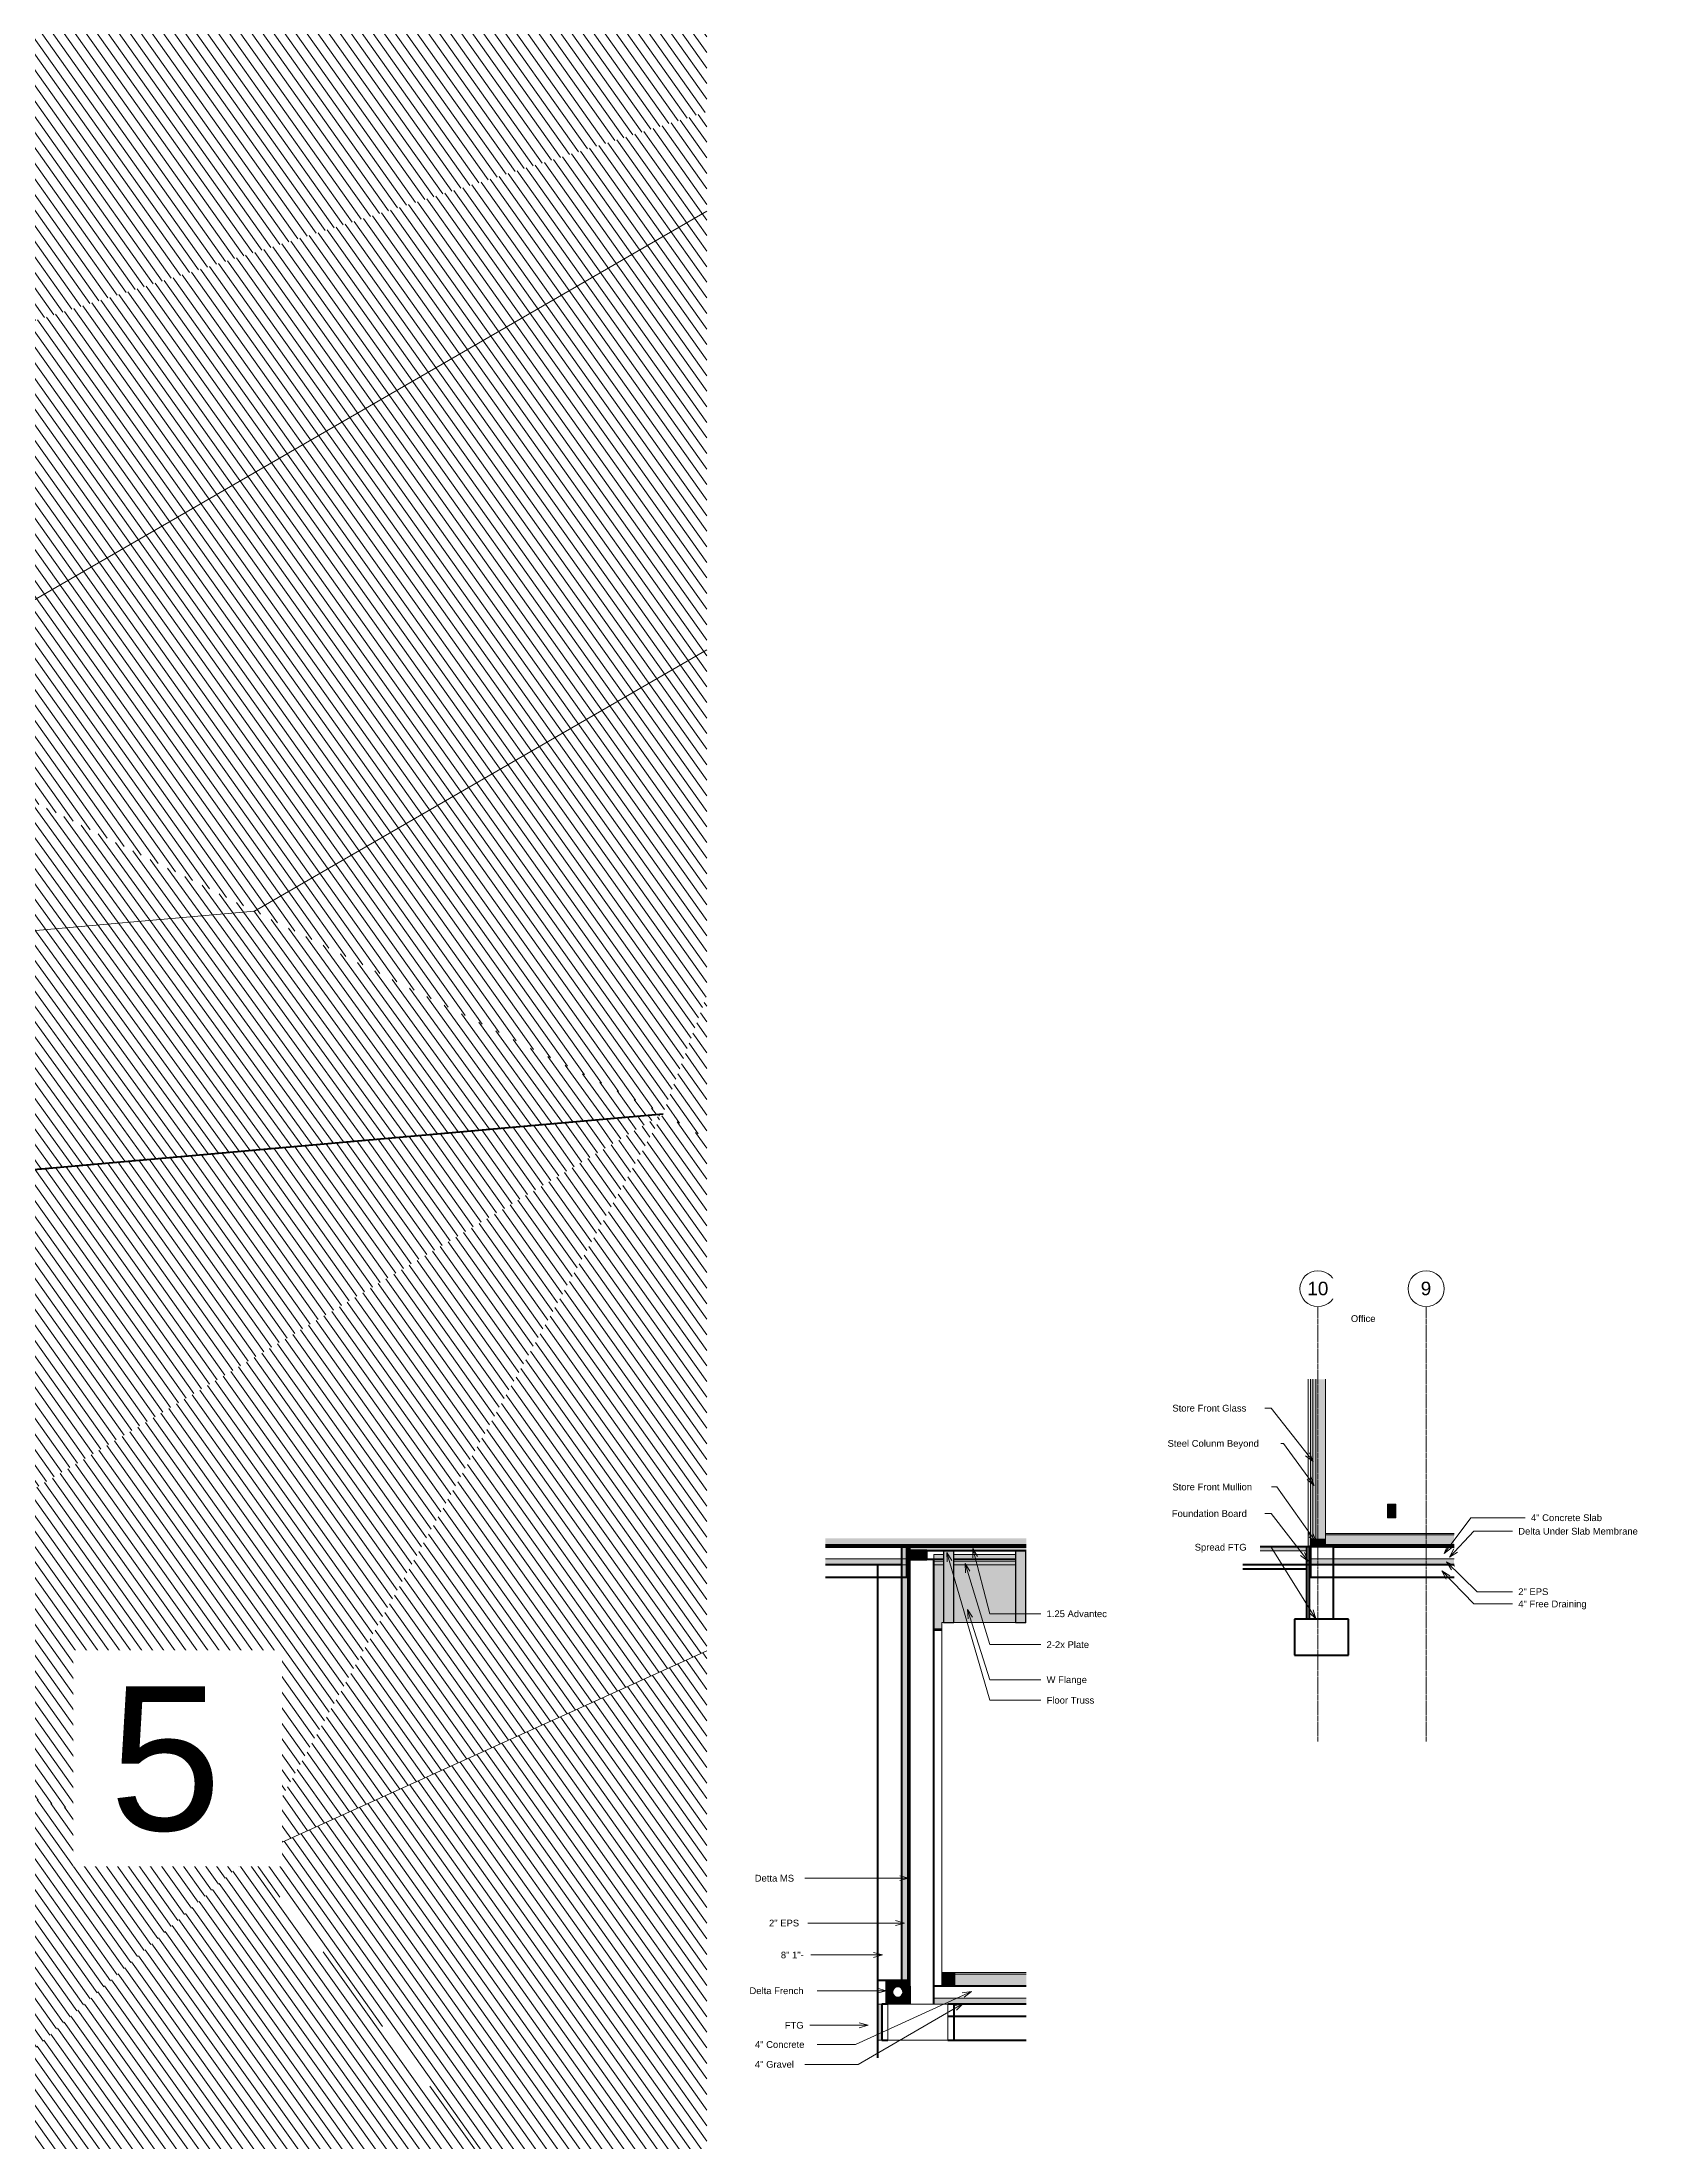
# Model space of a CAD drawing. Header units: inches. Extents: x -11546 to -8152, y -1759 to 1223.
# Drawn here: x -8693 to -8152, y -198 to 501 of the extents above; entities that cross this region are included whole.
import ezdxf

# ---------------------------------------------------------------- set-up
doc = ezdxf.new("R2010")
doc.units = ezdxf.units.IN
doc.header["$MEASUREMENT"] = 0
doc.linetypes.add('Grid Line 1_2_', pattern=[0.875, 0.5, -0.125, 0.125, -0.125])
for name, color, linetype, lineweight in [('A-DETL-THIN', 151, 'Continuous', 9), ('A-FLOR', 192, 'Continuous', 13), ('A-FLOR-MCUT', 51, 'Continuous', 18), ('A-GENM', 13, 'Continuous', 9), ('A-GLAZ-CURT', 52, 'Continuous', 9), ('A-GLAZ-CWMG', 51, 'Continuous', 9), ('A-WALL', 113, 'Continuous', 13), ('C-TOPO', 7, 'Continuous', 9), ('C-TOPO-MAJR', 7, 'Continuous', 70), ('C-TOPO-MINR', 7, 'Continuous', 9), ('C-TOPO-PATT', 8, 'Continuous', 70), ('E-ELEC-FIXT', 91, 'Continuous', 9), ('G-ANNO-TEXT', 231, 'Continuous', 9), ('S-BEAM', 12, 'Continuous', 9), ('S-FNDN', 32, 'Continuous', 13), ('S-GRID', 1, 'Continuous', 9)]:
    doc.layers.add(name, color=color, linetype=linetype, lineweight=lineweight)
doc.styles.add('Arial_1', font='arial.ttf', dxfattribs={"height": 48})
doc.styles.add('Arial_2', font='arial.ttf', dxfattribs={"height": 2.25})
doc.styles.add('Arial_3', font='arial.ttf', dxfattribs={"height": 4.5})

# ---------------------------------------------------------------- blocks, each defined once
blk = doc.blocks.new('W-Wide Flange - W24X62-7644910-E_W - Callout 5 Concrete')
at = {"layer": 'S-BEAM'}
h = blk.add_hatch(color=256, dxfattribs=at)
h.paths.add_polyline_path([(-1107.45, -4.72), (-1107.45, -4.13), (-1107.54, -4.13), (-1107.54, -4.72)])
h.paths.add_polyline_path([(-1135.04, -4.72), (-1135.04, -4.13), (-1140.44, -4.13), (-1140.44, -4.17), (-1138.23, -4.17), (-1138.23, -4.72)])
h.paths.add_polyline_path([(-1111.04, -4.72), (-1111.04, -4.13), (-1131.54, -4.13), (-1131.54, -4.72)])
h = blk.add_hatch(color=256, dxfattribs=at)
h.paths.add_polyline_path([(-1135.58, -27.24), (-1135.58, -25.13), (-1135.04, -25.13), (-1135.04, -5.94), (-1138.23, -5.94), (-1138.23, -27.24)])
h.paths.add_polyline_path([(-1131.54, -25.13), (-1111.04, -25.13), (-1111.04, -5.94), (-1131.54, -5.94), (-1131.54, -23.62)])
h.paths.add_polyline_path([(-1107.54, -25.13), (-1107.45, -25.13), (-1107.45, -5.94), (-1107.54, -5.94), (-1107.54, -23.62)])
blk.add_hatch(color=256, dxfattribs=at).paths.add_polyline_path([(-1138.23, -27.83), (-1135.58, -27.83), (-1135.58, -27.24), (-1138.23, -27.24)])
for p, q in [((-1140.44, -4.17), (-1140.44, -4.13)), ((-1140.44, -4.13), (-1135.04, -4.13)), ((-1138.23, -4.72), (-1135.04, -4.72)), ((-1131.54, -4.13), (-1111.04, -4.13)), ((-1131.54, -4.72), (-1111.04, -4.72)), ((-1107.54, -4.13), (-1107.45, -4.13)), ((-1107.54, -4.72), (-1107.45, -4.72)), ((-1138.23, -27.24), (-1135.58, -27.24)), ((-1138.23, -27.83), (-1135.58, -27.83))]:
    blk.add_line(p, q, dxfattribs=at)
blk = doc.blocks.new('Dimension Lumber - 2x6-7576694-E_W - Callout 5 Concrete')
at = {"layer": 'S-BEAM'}
h = blk.add_hatch(color=256, dxfattribs=at)
h.paths.add_polyline_path([(-1138.23, -5.94), (-1135.04, -5.94), (-1135.04, -4.72), (-1138.23, -4.72)])
h.paths.add_polyline_path([(-1107.54, -5.94), (-1107.45, -5.94), (-1107.45, -4.72), (-1107.54, -4.72)])
h.paths.add_polyline_path([(-1131.54, -5.94), (-1111.04, -5.94), (-1111.04, -4.72), (-1131.54, -4.72)])
for p, q in [((-1138.23, -5.94), (-1135.04, -5.94)), ((-1131.54, -5.94), (-1111.04, -5.94)), ((-1107.54, -5.94), (-1107.45, -5.94))]:
    blk.add_line(p, q, dxfattribs=at)
blk = doc.blocks.new('Floor Pocket one side - Double TB-6523971-E_W - Callout 5 Concrete')
at = {"layer": 'A-GENM'}
blk.add_hatch(color=256, dxfattribs=at).paths.add_polyline_path([(-1135.04, -1.12), (-1135.04, -25.13), (-1131.54, -25.13), (-1131.54, -1.12)])
at = {"layer": 'A-GENM', "lineweight": 30}
for p, q in [((-1131.54, -1.12), (-1135.04, -1.12)), ((-1135.04, -1.12), (-1135.04, -25.13)), ((-1131.54, -25.13), (-1131.54, -1.12)), ((-1135.04, -25.13), (-1131.54, -25.13))]:
    blk.add_line(p, q, dxfattribs=at)
blk = doc.blocks.new('Dimension Lumber - 2x6-7576695-E_W - Callout 5 Concrete')
at = {"layer": 'S-BEAM'}
h = blk.add_hatch(color=256, dxfattribs=at)
h.paths.add_polyline_path([(-1107.54, -4), (-1107.45, -4), (-1107.45, -2.5), (-1107.54, -2.5), (-1107.54, -2.62)])
h.paths.add_polyline_path([(-1111.04, -4), (-1111.04, -2.5), (-1131.54, -2.5), (-1131.54, -4)])
h.paths.add_polyline_path([(-1138.23, -4), (-1135.04, -4), (-1135.04, -2.5), (-1138.23, -2.5), (-1138.23, -2.62)])
for p, q in [((-1138.23, -4), (-1138.23, -2.5)), ((-1135.04, -2.5), (-1138.23, -2.5)), ((-1138.23, -4), (-1135.04, -4)), ((-1111.04, -2.5), (-1131.54, -2.5)), ((-1131.54, -4), (-1111.04, -4)), ((-1107.45, -2.5), (-1107.54, -2.5)), ((-1107.54, -4), (-1107.45, -4))]:
    blk.add_line(p, q, dxfattribs=at)
blk = doc.blocks.new('Dimension Lumber - 2x6-6641066-E_W - Callout 5 Concrete')
at = {"layer": 'S-BEAM'}
blk.add_hatch(color=256, dxfattribs=at).paths.add_polyline_path([(-1146.08, -2.65), (-1146.08, -4.15), (-1140.58, -4.15), (-1140.58, -2.65)])
at = {"layer": 'S-BEAM', "lineweight": 50}
for p, q in [((-1140.58, -2.65), (-1146.08, -2.65)), ((-1146.08, -2.65), (-1146.08, -4.15)), ((-1146.08, -4.15), (-1140.58, -4.15)), ((-1140.58, -4.15), (-1140.58, -2.65))]:
    blk.add_line(p, q, dxfattribs=at)
blk = doc.blocks.new('Dimension Lumber - 2x6-6641117-E_W - Callout 5 Concrete')
at = {"layer": 'S-BEAM'}
blk.add_hatch(color=256, dxfattribs=at).paths.add_polyline_path([(-1146.08, -1.15), (-1146.08, -2.65), (-1140.58, -2.65), (-1140.58, -1.15)])
at = {"layer": 'S-BEAM', "lineweight": 50}
for p, q in [((-1140.58, -1.15), (-1146.08, -1.15)), ((-1146.08, -1.15), (-1146.08, -2.65)), ((-1146.08, -2.65), (-1140.58, -2.65)), ((-1140.58, -2.65), (-1140.58, -1.15))]:
    blk.add_line(p, q, dxfattribs=at)
blk = doc.blocks.new('Spread FTG - 52-7569020-E_W - Callout 5 Concrete')
at = {"layer": 'S-FNDN', "lineweight": 18}
blk.add_hatch(color=256, dxfattribs=at).paths.add_polyline_path([(-1155.55, -152.25), (-1156.82, -152.25), (-1156.82, -164.25), (-1155.55, -164.25)])
for p, q in [((-1156.82, -152.25), (-1155.55, -152.25)), ((-1155.55, -164.25), (-1156.82, -164.25))]:
    blk.add_line(p, q, dxfattribs=at)
blk = doc.blocks.new('French - French-7597807-E_W - Callout 5 Concrete')
at = {"layer": 'A-GENM'}
h = blk.add_hatch(color=256, dxfattribs=at)
h.paths.add_polyline_path([(-1154.23, -152.25), (-1146.23, -152.25), (-1146.23, -144.25), (-1154.23, -144.25), (-1154.23, -148.51)])
h.paths.add_polyline_path([(-1150.23, -150.25), (-1150.68, -150.2), (-1151.1, -150.05), (-1151.48, -149.81), (-1151.8, -149.5), (-1152.03, -149.12), (-1152.18, -148.7), (-1152.23, -148.25), (-1152.18, -147.8), (-1152.03, -147.38), (-1151.8, -147), (-1151.48, -146.69), (-1151.1, -146.45), (-1150.68, -146.3), (-1150.23, -146.25), (-1149.79, -146.3), (-1149.37, -146.45), (-1148.99, -146.69), (-1148.67, -147), (-1148.43, -147.38), (-1148.28, -147.8), (-1148.23, -148.25), (-1148.28, -148.7), (-1148.43, -149.12), (-1148.67, -149.5), (-1148.99, -149.81), (-1149.37, -150.05), (-1149.79, -150.2)])
h = blk.add_hatch(color=256, dxfattribs=at)
h.paths.add_polyline_path([(-1150.23, -150.25), (-1149.79, -150.2), (-1149.37, -150.05), (-1148.99, -149.81), (-1148.67, -149.5), (-1148.43, -149.12), (-1148.28, -148.7), (-1148.23, -148.25), (-1148.28, -147.8), (-1148.43, -147.38), (-1148.67, -147), (-1148.99, -146.69), (-1149.37, -146.45), (-1149.79, -146.3), (-1150.23, -146.25), (-1150.68, -146.3), (-1151.1, -146.45), (-1151.48, -146.69), (-1151.8, -147), (-1152.03, -147.38), (-1152.18, -147.8), (-1152.23, -148.25), (-1152.18, -148.7), (-1152.03, -149.12), (-1151.8, -149.5), (-1151.48, -149.81), (-1151.1, -150.05), (-1150.68, -150.2)])
h.paths.add_polyline_path([(-1150.23, -150), (-1150.69, -149.94), (-1151.11, -149.77), (-1151.47, -149.49), (-1151.75, -149.13), (-1151.92, -148.7), (-1151.98, -148.25), (-1151.92, -147.8), (-1151.75, -147.38), (-1151.47, -147.01), (-1151.11, -146.73), (-1150.69, -146.56), (-1150.23, -146.5), (-1149.78, -146.56), (-1149.36, -146.73), (-1149, -147.01), (-1148.72, -147.38), (-1148.54, -147.8), (-1148.48, -148.25), (-1148.54, -148.7), (-1148.72, -149.13), (-1149, -149.49), (-1149.36, -149.77), (-1149.78, -149.94)])
at = {"layer": 'A-GENM', "lineweight": 30}
for p, q in [((-1150.23, -144.25), (-1154.23, -144.25)), ((-1154.23, -144.25), (-1154.23, -152.25)), ((-1146.23, -144.25), (-1150.23, -144.25)), ((-1146.23, -152.25), (-1146.23, -144.25)), ((-1154.23, -152.25), (-1153.55, -152.25))]:
    blk.add_line(p, q, dxfattribs=at)
for radius, start, end in [(2, 360, 180), (2, 360, 180), (1.75, 360, 180), (2, 180, 360), (2, 180, 360), (1.75, 180, 360)]:
    blk.add_arc((-1150.23, -148.25), radius, start, end, dxfattribs=at)
blk = doc.blocks.new('Rectangular Mullion - 2_5_ x 5_ rectangular-7095872-E_W - Callout 1 Copy 1')
at = {"layer": 'A-GLAZ-CWMG'}
h = blk.add_hatch(color=256, dxfattribs=at)
h.paths.add_polyline_path([(-1367.64, 2.5), (-1366.89, 2.5), (-1366.89, 55.87), (-1367.64, 55.87), (-1367.64, 4.6)])
h.paths.add_polyline_path([(-1365.89, 2.5), (-1362.64, 2.5), (-1362.64, 55.87), (-1365.89, 55.87), (-1365.89, 4.6)])
for p, q in [((-1367.64, 55.87), (-1367.64, 2.5)), ((-1362.64, 55.87), (-1362.64, 2.5))]:
    blk.add_line(p, q, dxfattribs=at)
blk = doc.blocks.new('System Panel - Glazed-7610665-E_W - Callout 1 Copy 1')
at = {"layer": 'A-GLAZ-CURT'}
blk.add_hatch(color=256, dxfattribs=at).paths.add_polyline_path([(-1365.97, 2.5), (-1365.89, 2.5), (-1365.89, 55.87), (-1366.89, 55.87), (-1366.89, 2.5)])
at = {"layer": 'A-GLAZ-CURT', "lineweight": 18}
for p, q in [((-1366.89, 55.87), (-1366.89, 2.5)), ((-1365.89, 2.5), (-1365.89, 55.87)), ((-1366.89, 2.5), (-1365.89, 2.5))]:
    blk.add_line(p, q, dxfattribs=at)
blk = doc.blocks.new('Rectangular Mullion - 2_5_ x 5_ rectangular-7610661-E_W - Callout 1 Copy 1')
at = {"layer": 'A-GLAZ-CWMG'}
blk.add_hatch(color=256, dxfattribs=at).paths.add_polyline_path([(-1363.78, 0), (-1362.64, 0), (-1362.64, 2.5), (-1367.64, 2.5), (-1367.64, 0)])
at = {"layer": 'A-GLAZ-CWMG', "lineweight": 30}
for p, q in [((-1362.64, 2.5), (-1367.64, 2.5)), ((-1367.64, 2.5), (-1367.64, 0)), ((-1367.64, 0), (-1362.64, 0)), ((-1362.64, 0), (-1362.64, 2.5))]:
    blk.add_line(p, q, dxfattribs=at)
blk = doc.blocks.new('Outlet-Duplex - Single-5474800-E_W - Callout 1 Copy 1')
at = {"layer": 'E-ELEC-FIXT'}
for points in [[(-1341.83, 14.06), (-1339.45, 14.06), (-1339.26, 14.25), (-1342.01, 14.25)], [(-1341.83, 9.94), (-1341.83, 14.06), (-1342.01, 14.25), (-1342.01, 9.75)], [(-1341.83, 9.94), (-1339.45, 9.94), (-1339.45, 14.06), (-1341.83, 14.06)], [(-1339.45, 14.06), (-1339.45, 9.94), (-1339.26, 9.75), (-1339.26, 14.25)], [(-1339.45, 9.94), (-1341.83, 9.94), (-1342.01, 9.75), (-1339.26, 9.75)]]:
    blk.add_hatch(color=256, dxfattribs=at).paths.add_polyline_path(points)
for p, q in [((-1342.01, 14.25), (-1339.26, 14.25)), ((-1342.01, 14.25), (-1341.83, 14.06)), ((-1342.01, 9.75), (-1342.01, 14.25)), ((-1339.45, 14.06), (-1341.83, 14.06)), ((-1341.83, 14.06), (-1341.83, 9.94)), ((-1339.45, 14.06), (-1339.26, 14.25)), ((-1339.45, 9.94), (-1339.45, 14.06)), ((-1339.26, 14.25), (-1339.26, 9.75)), ((-1342.01, 9.75), (-1341.83, 9.94)), ((-1339.26, 9.75), (-1342.01, 9.75)), ((-1341.83, 9.94), (-1339.45, 9.94)), ((-1339.26, 9.75), (-1339.45, 9.94))]:
    blk.add_line(p, q, dxfattribs=at)
blk = doc.blocks.new('Grid - Grid Head - Circle-50561-E_W - Callout 1 Copy 1')
at = {"layer": 'S-GRID'}
blk.add_circle((-1365.14, 86.04), 6, dxfattribs=at)

msp = doc.modelspace()

# ---------------------------------------------------------------- hatches: boundary and pattern name
at = {"layer": 'A-FLOR', "lineweight": 18}
for points in [[(-8364.8143, 0.625), (-8431.6985, 0.625), (-8431.6985, 0), (-8364.8143, 0)], [(-8364.8143, 0), (-8403.7491, 0), (-8403.7491, -1.125), (-8364.8143, -1.125)]]:
    msp.add_hatch(color=256, dxfattribs=at).paths.add_polyline_path(points)
at = {"layer": 'A-FLOR'}
for points in [[(-8431.6985, -4), (-8431.6985, -6), (-8404.5929, -6), (-8404.5929, -4)], [(-8275.1162, -1.25), (-8271.503, -1.25), (-8271.503, 0), (-8292.6952, 0), (-8292.6952, -1.25)], [(-8270.186, -6), (-8222.3789, -6), (-8222.3789, -4), (-8270.186, -4), (-8270.186, -4.4535)], [(-8389.8959, -152.25), (-8364.8143, -152.25), (-8364.8143, -150.25), (-8395.5929, -150.25), (-8395.5929, -152.25), (-8390.9054, -152.25)]]:
    msp.add_hatch(color=256, dxfattribs=at).paths.add_polyline_path(points)
at = {"layer": 'A-WALL', "lineweight": 18}
for points in [[(-8404.5929, 0.625), (-8364.8143, 0.625), (-8364.8143, 2.867), (-8431.6985, 2.867), (-8431.6985, 0.625), (-8406.1834, 0.625)], [(-8406.1834, -144.25), (-8404.1834, -144.25), (-8404.1834, 0), (-8406.1834, 0), (-8406.1834, -137.6928)], [(-8404.1834, -146.25), (-8403.5929, -146.25), (-8403.5929, 0), (-8404.1834, 0), (-8404.1834, -137.6928)], [(-8270.503, -24), (-8270.503, 0), (-8271.503, 0), (-8271.503, -24)]]:
    msp.add_hatch(color=256, dxfattribs=at).paths.add_polyline_path(points)
at = {"layer": 'A-WALL'}
h = msp.add_hatch(color=256, dxfattribs=at)
h.paths.add_polyline_path([(-8257.5371, 4), (-8222.3789, 4), (-8222.3789, 4.5), (-8265.1905, 4.5), (-8265.1905, 4)])
h.paths.add_polyline_path([(-8270.7214, 4), (-8270.1905, 4.0033), (-8270.1905, 4.5), (-8271.003, 4.5), (-8271.003, 4)])
h = msp.add_hatch(color=256, dxfattribs=at)
h.paths.add_polyline_path([(-8271.003, 0), (-8270.1905, 0), (-8270.1905, 4), (-8271.003, 4), (-8271.003, 1.579)])
h.paths.add_polyline_path([(-8222.3789, 0.625), (-8222.3789, 4), (-8265.1905, 4), (-8265.1905, 0.625), (-8257.5371, 0.625)])
for points in [[(-8392.9366, -141.75), (-8392.9366, -142.25), (-8388.4366, -142.25), (-8388.4366, -141.75)], [(-8392.9366, -142.25), (-8392.9366, -146.25), (-8388.4366, -146.25), (-8388.4366, -142.25)], [(-8364.8143, -142.25), (-8364.8143, -141.75), (-8388.4366, -141.75), (-8388.4366, -142.25)], [(-8364.8143, -146.25), (-8364.8143, -142.25), (-8388.4366, -142.25), (-8388.4366, -146.25)]]:
    msp.add_hatch(color=256, dxfattribs=at).paths.add_polyline_path(points)
at = {"layer": 'C-TOPO-PATT', "lineweight": 9}
h = msp.add_hatch(dxfattribs=at)
h.set_pattern_fill('FP_83', color=256, style=0, pattern_type=2)
h.set_pattern_definition([(305.299, (-52794.996, -2610.626), (2.44795764, 1.7342157), [])])
h.paths.add_polyline_path([(-8893.7903, 346.654), (-8471.1462, 478.0314), (-8471.1462, 549.8924), (-8840.1904, 649.9912), (-8885.6141, 392.9256)])
h = msp.add_hatch(dxfattribs=at)
h.set_pattern_fill('FP_88', color=256, style=0, pattern_type=2)
h.set_pattern_definition([(305.362, (-52730.769, -2759.368), (2.44796492, 1.73420698), [])])
h.paths.add_polyline_path([(-8485.7537, 144.331), (-8471.1462, 183.6982), (-8471.1462, 478.0314), (-8893.7903, 346.654), (-8840.1904, 320.0767)])
h = msp.add_hatch(dxfattribs=at)
h.set_pattern_fill('FP_89', color=256, style=0, pattern_type=2)
h.set_pattern_definition([(305.884, (-52816.969, -2632.49), (2.44075034, 1.72907566), [])])
h.paths.add_polyline_path([(-8916.7559, 106.178), (-8485.7537, 144.331), (-8893.7903, 346.654)])
h = msp.add_hatch(dxfattribs=at)
h.set_pattern_fill('FP_91', color=256, style=0, pattern_type=2)
h.set_pattern_definition([(305.203, (-52494.068, -2480.177), (2.43817792, 1.72727138), [])])
h.paths.add_polyline_path([(-8471.1462, 135.9761), (-8471.1462, 183.6982), (-8485.7537, 144.331)])
h = msp.add_hatch(dxfattribs=at)
h.set_pattern_fill('FP_90', color=256, style=0, pattern_type=2)
h.set_pattern_definition([(305.347, (-52819.15, -2607.851), (2.44797338, 1.7341941), [])])
h.paths.add_polyline_path([(-8813.8065, -51.4805), (-8485.7537, 144.331), (-8916.7559, 106.178), (-8813.8792, -51.3692)])
h = msp.add_hatch(dxfattribs=at)
h.set_pattern_fill('FP_92', color=256, style=0, pattern_type=2)
h.set_pattern_definition([(305.379, (-52810.591, -2637.633), (2.4471618, 1.73361229), [])])
h.paths.add_polyline_path([(-8623.8584, -103.4146), (-8485.7537, 144.331), (-8813.8065, -51.4805), (-8705.5529, -81.0783)])
h = msp.add_hatch(dxfattribs=at)
h.set_pattern_fill('FP_93', color=256, style=0, pattern_type=2)
h.set_pattern_definition([(305.369, (-52786.994, -2678.014), (2.4479672, 1.73420433), [])])
h.paths.add_polyline_path([(-8623.8584, -103.4146), (-8471.1462, -34.6205), (-8471.1462, 135.9761), (-8485.7537, 144.331), (-8543.6097, 40.5432)])
h = msp.add_hatch(dxfattribs=at)
h.set_pattern_fill('FP_128', color=256, style=0, pattern_type=2)
h.set_pattern_definition([(305.328, (-52811.398, -2623.841), (2.44795273, 1.73422256), [])])
h.paths.add_polyline_path([(-8471.1462, -295.722), (-8471.1462, -34.6205), (-8623.8584, -103.4146), (-8493.3161, -267.804)])
h = msp.add_hatch(dxfattribs=at)
h.set_pattern_fill('FP_94', color=256, style=0, pattern_type=2)
h.set_pattern_definition([(305.37, (-52723.759, -2500.425), (2.44226943, 1.730138), [])])
h.paths.add_polyline_path([(-8756.6953, -222.3832), (-8623.8584, -103.4146), (-8813.8065, -51.4805), (-8796.4515, -103.4146)])
h = msp.add_hatch(dxfattribs=at)
h.set_pattern_fill('FP_124', color=256, style=0, pattern_type=2)
h.set_pattern_definition([(305.448, (-52773.723, -2506.458), (2.44309273, 1.73071741), [])])
h.paths.add_polyline_path([(-8471.1462, -352.6449), (-8471.1462, -295.722), (-8623.8584, -103.4146), (-8756.6953, -222.3832), (-8623.8584, -282.9807)])

# ---------------------------------------------------------------- linework, layer by layer
at = {"layer": 'A-DETL-THIN'}
for p, q in [((-8390.9054, -152.25), (-8410.9054, -152.25)), ((-8410.9054, -152.25), (-8410.9054, -164.25)), ((-8390.9054, -164.25), (-8390.9054, -152.25)), ((-8410.9054, -164.25), (-8390.9054, -164.25))]:
    msp.add_line(p, q, dxfattribs=at)
at = {"layer": 'A-FLOR', "lineweight": 70}
for p, q in [((-8364.8143, 0.625), (-8431.6985, 0.625)), ((-8431.6985, 0), (-8364.8143, 0)), ((-8404.5929, -10), (-8404.5929, 0)), ((-8403.7491, 0), (-8403.7491, -1.125)), ((-8271.503, 0), (-8292.6952, 0)), ((-8222.3789, 0.625), (-8270.1905, 0.625)), ((-8270.1905, 0.625), (-8270.1905, 0)), ((-8270.186, 0), (-8270.186, -10)), ((-8262.503, 0), (-8222.3789, 0)), ((-8403.7491, -1.125), (-8364.8143, -1.125)), ((-8431.6985, -10), (-8404.5929, -10)), ((-8292.6952, -7.25), (-8271.503, -7.25)), ((-8270.186, -10), (-8222.3789, -10)), ((-8364.8143, -146.25), (-8395.5929, -146.25)), ((-8390.9054, -156.25), (-8364.8143, -156.25))]:
    msp.add_line(p, q, dxfattribs=at)
at = {"layer": 'A-FLOR-MCUT'}
for p, q in [((-8404.5929, -4), (-8431.6985, -4)), ((-8404.5929, -6), (-8406.1834, -6)), ((-8271.503, -1.25), (-8292.6952, -1.25)), ((-8222.3789, -4), (-8270.186, -4)), ((-8364.8143, -150.25), (-8395.5929, -150.25))]:
    msp.add_line(p, q, dxfattribs=at)
at = {"layer": 'A-WALL', "lineweight": 18}
for p, q in [((-8271.003, 55.8715), (-8271.003, 0)), ((-8270.1905, 4.5), (-8271.003, 4.5)), ((-8270.1905, 4), (-8271.003, 4)), ((-8222.3789, 4.5), (-8265.1905, 4.5)), ((-8222.3789, 4), (-8265.1905, 4)), ((-8392.9366, -146.25), (-8392.9366, -25.125)), ((-8392.9366, -25.125), (-8392.4002, -25.125)), ((-8368.4002, -25.125), (-8388.9002, -25.125)), ((-8364.8143, -25.125), (-8364.9002, -25.125)), ((-8364.8143, -141.75), (-8392.9366, -141.75)), ((-8364.8143, -142.25), (-8392.9366, -142.25))]:
    msp.add_line(p, q, dxfattribs=at)
at = {"layer": 'A-WALL', "lineweight": 70}
for p, q in [((-8406.1834, -144.25), (-8406.1834, 0)), ((-8404.1834, -146.25), (-8404.1834, 0)), ((-8403.5929, -146.25), (-8403.5929, 0)), ((-8271.503, 0), (-8271.503, -24)), ((-8262.503, 0), (-8271.503, 0)), ((-8270.503, -24), (-8270.503, 0)), ((-8262.503, -24), (-8262.503, 0)), ((-8406.1834, -6), (-8414.1834, -6)), ((-8275.503, -24), (-8275.503, -36)), ((-8257.503, -24), (-8275.503, -24)), ((-8257.503, -36), (-8257.503, -24)), ((-8275.503, -36), (-8257.503, -36)), ((-8414.1834, -144.25), (-8404.1834, -144.25)), ((-8404.1834, -146.25), (-8403.5929, -146.25)), ((-8412.9054, -152.25), (-8412.9054, -164.25)), ((-8410.9054, -152.25), (-8412.9054, -152.25)), ((-8364.8143, -152.25), (-8390.9054, -152.25)), ((-8388.9054, -152.25), (-8388.9054, -164.25)), ((-8412.9054, -164.25), (-8410.9054, -164.25)), ((-8390.9054, -164.25), (-8364.8143, -164.25))]:
    msp.add_line(p, q, dxfattribs=at)
at = {"layer": 'C-TOPO', "lineweight": 90}
for p, q in [((-8414.1834, -6), (-8431.6985, -6)), ((-8414.1834, -170.1297), (-8414.1834, -6)), ((-8222.3789, -6), (-8292.6952, -6))]:
    msp.add_line(p, q, dxfattribs=at)
at = {"layer": 'C-TOPO-MAJR'}
msp.add_line((-8916.7559, 106.178), (-8485.7537, 144.331), dxfattribs=at)
at = {"layer": 'C-TOPO-MINR'}
for p, q in [((-8757.7781, 279.213), (-8471.1462, 445.0008)), ((-8621.7659, 211.772), (-8471.1462, 298.8904)), ((-8909.1007, 186.3367), (-8621.7659, 211.772)), ((-8471.1462, -34.6205), (-8623.8584, -103.4146))]:
    msp.add_line(p, q, dxfattribs=at)
at = {"layer": 'G-ANNO-TEXT', "color": 7}
for p, q in [((-8289.3138, 46.2315), (-8289.3743, 46.2315)), ((-8283.2485, 46.2315), (-8289.3138, 46.2315)), ((-8285.2166, 34.5068), (-8285.2777, 34.5068)), ((-8279.1512, 34.5068), (-8285.2166, 34.5068)), ((-8268.8991, 20.4983), (-8279.1512, 34.5068)), ((-8269.3243, 28.4489), (-8271.8067, 30.3153)), ((-8269.3243, 28.4489), (-8270.5409, 31.3065)), ((-8268.8991, 20.4983), (-8271.3196, 22.4445)), ((-8268.8991, 20.4983), (-8270.0222, 23.3939)), ((-8287.4997, 20.0038), (-8287.5618, 20.0038)), ((-8281.4343, 20.0038), (-8287.4997, 20.0038)), ((-8268.2304, 1.4257), (-8281.4343, 20.0038)), ((-8289.3138, 11.1348), (-8289.3758, 11.1348)), ((-8283.2485, 11.1348), (-8289.3138, 11.1348)), ((-8271.0034, -4.7271), (-8283.2485, 11.1348)), ((-8225.6367, -2.1769), (-8216.8151, 9.7443)), ((-8216.8151, 9.7443), (-8198.6948, 9.7443)), ((-8268.2304, 1.4257), (-8270.6236, 3.4053)), ((-8268.2304, 1.4257), (-8269.3132, 4.3367)), ((-8225.6367, -2.1769), (-8224.4983, 0.7128)), ((-8223.8758, -3.4075), (-8215.7579, 5.243)), ((-8215.7579, 5.243), (-8202.9318, 5.243)), ((-8391.2025, -1.7992), (-8389.5948, -4.4566)), ((-8391.2025, -1.7992), (-8391.1389, -4.9044)), ((-8391.2025, -1.7992), (-8376.9193, -51.047)), ((-8385.1909, -5.4604), (-8383.5452, -8.0944)), ((-8385.1909, -5.4604), (-8385.0827, -8.5644)), ((-8385.1909, -5.4604), (-8376.9193, -32.5218)), ((-8382.6243, -0.517), (-8382.6399, -3.6228)), ((-8382.6243, -0.517), (-8381.0849, -3.2145)), ((-8382.6243, -0.517), (-8376.9193, -22.2447)), ((-8289.3138, -0.0818), (-8289.3756, -0.0818)), ((-8283.2485, -0.0818), (-8289.3138, -0.0818)), ((-8268.3948, -23.9469), (-8283.2485, -0.0818)), ((-8271.0034, -4.7271), (-8273.473, -2.8436)), ((-8271.0034, -4.7271), (-8272.2003, -1.8611)), ((-8225.6367, -2.1769), (-8223.206, -0.2436)), ((-8224.841, -4.9105), (-8222.1403, -6.4442)), ((-8224.841, -4.9105), (-8223.2689, -7.5891)), ((-8224.841, -4.9105), (-8214.7153, -14.8926)), ((-8223.8758, -3.4075), (-8222.4091, -0.6698)), ((-8223.8758, -3.4075), (-8221.2367, -1.77)), ((-8226.4765, -7.9926), (-8223.8054, -9.5773)), ((-8226.4765, -7.9926), (-8224.9556, -10.7006)), ((-8226.4765, -7.9926), (-8215.7579, -18.9686)), ((-8384.3321, -20.7833), (-8382.6605, -23.4009)), ((-8384.3321, -20.7833), (-8384.1933, -23.886)), ((-8384.3321, -20.7833), (-8376.9193, -44.205)), ((-8268.3948, -23.9469), (-8269.2976, -20.9752)), ((-8215.7579, -18.9686), (-8202.9318, -18.9686)), ((-8376.9193, -22.2447), (-8359.9693, -22.2447)), ((-8268.3948, -23.9469), (-8270.6625, -21.8247)), ((-8376.9193, -32.5218), (-8359.9693, -32.5218)), ((-8376.9193, -44.205), (-8359.9693, -44.205)), ((-8376.9193, -51.047), (-8359.9693, -51.047)), ((-8439.9801, -110.3311), (-8440.0435, -110.3311)), ((-8403.938, -110.3311), (-8439.9801, -110.3311)), ((-8403.938, -110.3311), (-8406.938, -109.5273)), ((-8403.938, -110.3311), (-8406.938, -111.135)), ((-8438.3553, -125.2732), (-8438.4162, -125.2732)), ((-8405.3309, -125.2732), (-8438.3553, -125.2732)), ((-8405.3309, -125.2732), (-8408.3309, -124.4693)), ((-8405.3309, -125.2732), (-8408.3309, -126.077)), ((-8436.853, -135.9099), (-8436.9135, -135.9099)), ((-8412.6753, -135.9099), (-8436.853, -135.9099)), ((-8412.6753, -135.9099), (-8415.6753, -135.1061)), ((-8412.6753, -135.9099), (-8415.6753, -136.7138)), ((-8436.853, -147.8129), (-8436.9169, -147.8129)), ((-8411.409, -147.8129), (-8436.853, -147.8129)), ((-8383.0552, -148.0139), (-8421.6767, -165.7308)), ((-8385.808, -152.088), (-8420.7903, -172.3296)), ((-8411.409, -147.8129), (-8414.409, -147.0091)), ((-8411.409, -147.8129), (-8414.409, -148.6168)), ((-8385.808, -152.088), (-8388.8072, -152.8947)), ((-8385.808, -152.088), (-8388.002, -154.2862)), ((-8383.0552, -148.0139), (-8386.1171, -148.5341)), ((-8383.0552, -148.0139), (-8385.4468, -149.9954)), ((-8436.853, -159.3168), (-8436.9126, -159.3168)), ((-8417.4924, -159.3168), (-8436.853, -159.3168)), ((-8417.4924, -159.3168), (-8420.4924, -158.5129)), ((-8417.4924, -159.3168), (-8420.4924, -160.1206)), ((-8436.5408, -165.7308), (-8436.6024, -165.7308)), ((-8421.6767, -165.7308), (-8436.5408, -165.7308)), ((-8439.9801, -172.3296), (-8440.0399, -172.3296)), ((-8420.7903, -172.3296), (-8439.9801, -172.3296))]:
    msp.add_line(p, q, dxfattribs=at)
at = {"layer": 'S-FNDN', "lineweight": 70}
for p, q in [((-8395.5929, -4.1708), (-8403.5929, -4.1708)), ((-8395.5929, -152.25), (-8395.5929, -4.1708)), ((-8403.5929, -146.25), (-8403.5929, -152.25))]:
    msp.add_line(p, q, dxfattribs=at)

# ---------------------------------------------------------------- block references
at = {"layer": 'A-GENM'}
for name, p in [('Floor Pocket one side - Double TB-6523971-E_W - Callout 5 Concrete', (-7257.3599, 0)), ('Floor Pocket one side - Double TB-6523971-E_W - Callout 5 Concrete', (-7233.3599, 0)), ('French - French-7597807-E_W - Callout 5 Concrete', (-7257.3599, 0))]:
    msp.add_blockref(name, p, dxfattribs=at)
at = {"layer": 'A-GLAZ-CURT'}
msp.add_blockref('System Panel - Glazed-7610665-E_W - Callout 1 Copy 1', (-6902.5513, 0), dxfattribs=at)
at = {"layer": 'A-GLAZ-CWMG'}
for name in ['Rectangular Mullion - 2_5_ x 5_ rectangular-7095872-E_W - Callout 1 Copy 1', 'Rectangular Mullion - 2_5_ x 5_ rectangular-7610661-E_W - Callout 1 Copy 1']:
    msp.add_blockref(name, (-6902.5513, 0), dxfattribs=at)
at = {"layer": 'E-ELEC-FIXT'}
msp.add_blockref('Outlet-Duplex - Single-5474800-E_W - Callout 1 Copy 1', (-6902.5513, 0), dxfattribs=at)
at = {"layer": 'S-BEAM'}
for name in ['Dimension Lumber - 2x6-6641117-E_W - Callout 5 Concrete', 'Dimension Lumber - 2x6-6641066-E_W - Callout 5 Concrete', 'W-Wide Flange - W24X62-7644910-E_W - Callout 5 Concrete', 'Dimension Lumber - 2x6-7576695-E_W - Callout 5 Concrete', 'Dimension Lumber - 2x6-7576694-E_W - Callout 5 Concrete']:
    msp.add_blockref(name, (-7257.3599, 0), dxfattribs=at)
at = {"layer": 'S-FNDN', "lineweight": 18}
msp.add_blockref('Spread FTG - 52-7569020-E_W - Callout 5 Concrete', (-7257.3599, 0), dxfattribs=at)
at = {"layer": 'S-GRID'}
for p in [(-6902.5513, 0), (-6866.5513, 0)]:
    msp.add_blockref('Grid - Grid Head - Circle-50561-E_W - Callout 1 Copy 1', p, dxfattribs=at)

# ---------------------------------------------------------------- texts
at = {"layer": 'G-ANNO-TEXT', "color": 7, "insert": (-8256.7312, 77.2006), "char_height": 2.25, "width": 10.07475, "attachment_point": 1, "style": 'Arial_2', "bg_fill": 3, "box_fill_scale": 1.25, "bg_fill_color": 9, "bg_fill_true_color": 13158600, "bg_fill_transparency": 0}
msp.add_mtext('Office', dxfattribs=at)

# ---------------------------------------------------------------- next in the draw order: texts
at = {"layer": 'G-ANNO-TEXT', "color": 7, "attachment_point": 1, "bg_fill": 3, "box_fill_scale": 1.25, "bg_fill_color": 9, "bg_fill_true_color": 13158600, "bg_fill_transparency": 0}
for s, insert, char_height, width, style in [('Steel Colunm Beyond', (-8317.7602, 35.6318), 2.25, 37.04175, 'Arial_2'), ('Store Front Mullion', (-8316.1693, 21.1288), 2.25, 32.34525, 'Arial_2'), ('Foundation Board', (-8316.3583, 12.2598), 2.25, 30.37575, 'Arial_2'), ('4" Concrete Slab', (-8196.7748, 10.8693), 2.25, 28.86075, 'Arial_2'), ('Spread FTG', (-8308.7331, 1.0432), 2.25, 21.13425, 'Arial_2'), ('1.25 Advantec', (-8358.0493, -21.1197), 2.25, 24.61875, 'Arial_2'), ('4" Free Draining', (-8201.0118, -17.8436), 2.25, 27.7245, 'Arial_2'), ('5', (-8670.0718, -46.3812), 48, 45.45, 'Arial_1'), ('2-2x Plate', (-8358.0493, -31.3968), 2.25, 17.271, 'Arial_2'), ('W Flange', (-8358.0493, -43.08), 2.25, 16.5135, 'Arial_2'), ('Detta MS', (-8455.2135, -109.2061), 2.25, 16.059, 'Arial_2'), ('2" EPS', (-8450.4612, -124.1482), 2.25, 12.2715, 'Arial_2'), ('8" 1"-', (-8446.521, -134.7849), 2.25, 9.31725, 'Arial_2'), ('Delta French', (-8456.9619, -146.6879), 2.25, 21.9675, 'Arial_2'), ('FTG', (-8445.2076, -158.1918), 2.25, 7.7265, 'Arial_2'), ('4" Gravel', (-8455.1474, -171.2046), 2.25, 15.98325, 'Arial_2')]:
    msp.add_mtext(s, dxfattribs=dict(at, insert=insert, char_height=char_height, width=width, style=style))
at = {"layer": 'S-GRID', "char_height": 4.5, "attachment_point": 1, "style": 'Arial_3', "bg_fill": 3, "box_fill_scale": 1.25, "bg_fill_color": 9, "bg_fill_true_color": 13158600, "bg_fill_transparency": 0}
for s, insert, width in [('10', (-8271.2208, 88.3614), 8.484), ('9', (-8233.4728, 88.3614), 4.242)]:
    msp.add_mtext(s, dxfattribs=dict(at, insert=insert, width=width))

# ---------------------------------------------------------------- next in the draw order: linework, layer by layer
at = {"layer": 'G-ANNO-TEXT', "color": 7}
for p, q in [((-8269.3243, 28.4489), (-8283.2485, 46.2315)), ((-8214.7153, -14.8926), (-8202.9318, -14.8926))]:
    msp.add_line(p, q, dxfattribs=at)
at = {"layer": 'S-GRID', "linetype": 'Grid Line 1_2_'}
for p, q in [((-8267.6905, -64.821), (-8267.6905, 80.0442)), ((-8231.6905, -64.821), (-8231.6905, 80.0442))]:
    msp.add_line(p, q, dxfattribs=at)

# ---------------------------------------------------------------- next in the draw order: texts
at = {"layer": 'G-ANNO-TEXT', "color": 7, "char_height": 2.25, "attachment_point": 1, "style": 'Arial_2', "bg_fill": 3, "box_fill_scale": 1.25, "bg_fill_color": 9, "bg_fill_true_color": 13158600, "bg_fill_transparency": 0}
for s, insert, width in [('Delta Under Slab Membrane', (-8201.0118, 6.368), 48.6315), ('Floor Truss', (-8358.0493, -49.922), 19.46775), ('4" Concrete', (-8455.1474, -164.6058), 20.1495)]:
    msp.add_mtext(s, dxfattribs=dict(at, insert=insert, width=width))

# ---------------------------------------------------------------- next in the draw order: texts
for s, insert, width in [('Store Front Glass', (-8316.1693, 47.3565), 30.1485), ('2" EPS', (-8201.0118, -13.7676), 12.2715)]:
    msp.add_mtext(s, dxfattribs=dict(at, insert=insert, width=width))

doc.saveas('drawing.dxf')
